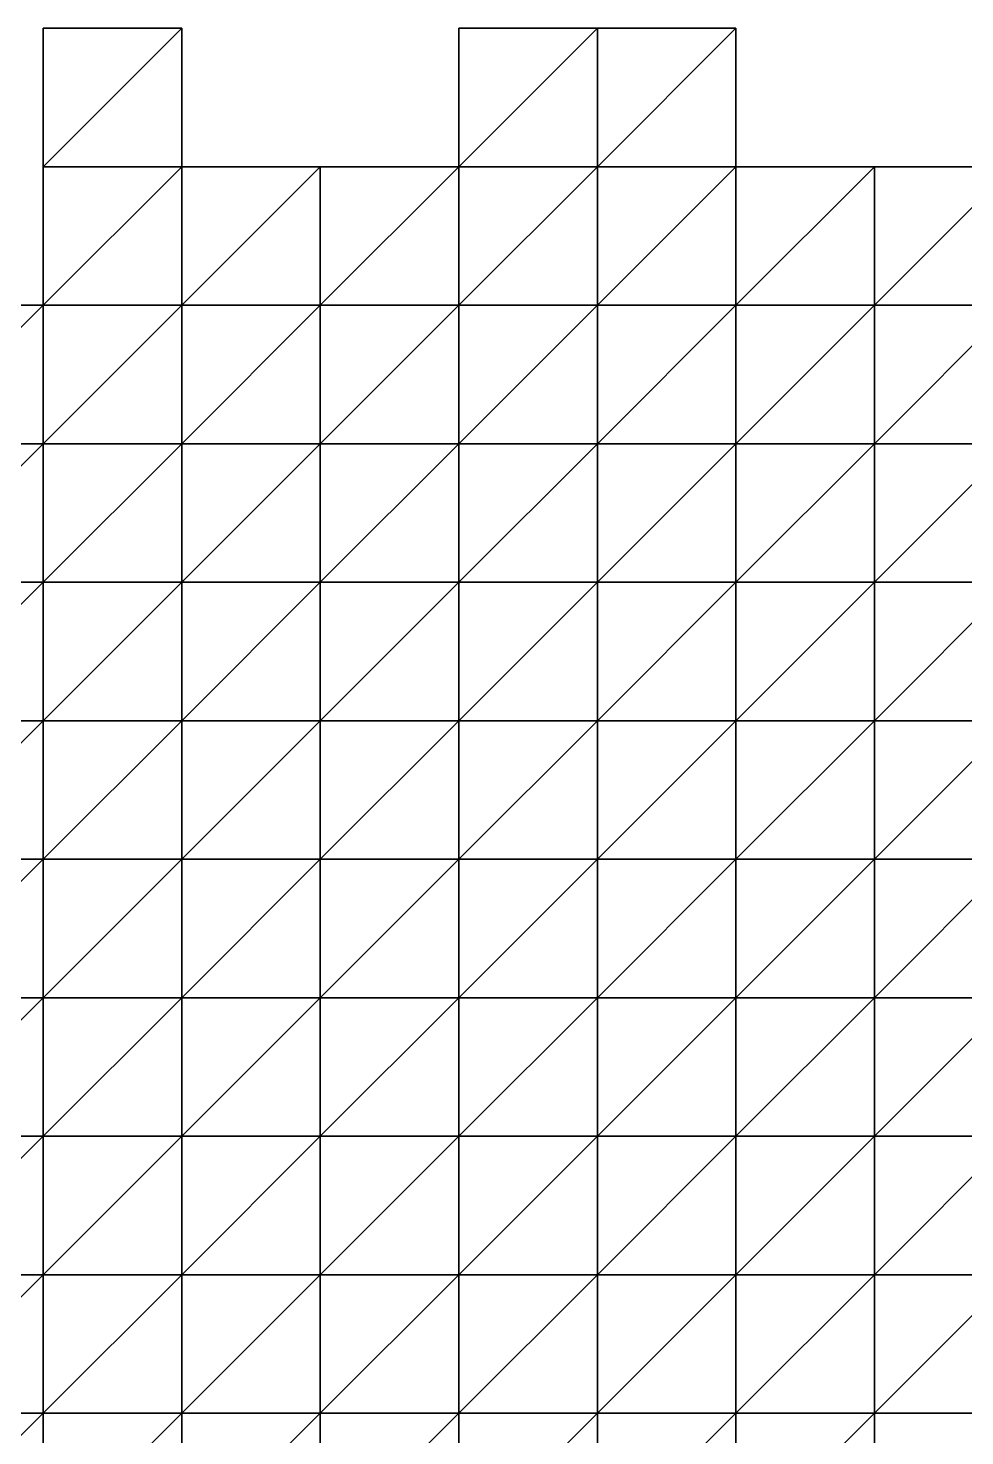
# Model space of a CAD drawing. Extents: x 292020 to 295740, y 4557680 to 4560040.
# Drawn here: x 294597.8 to 294733, y 4559776.7 to 4559980 of the extents above; entities that cross this region are included whole.
import ezdxf

# ---------------------------------------------------------------- set-up
doc = ezdxf.new("R2010")
doc.units = 0
doc.layers.add('RUN201_4_-_RUN201_NODOMAIN5_20X', color=7, linetype='CONTINUOUS')

msp = doc.modelspace()

# ---------------------------------------------------------------- linework, layer by layer
at = {"layer": 'RUN201_4_-_RUN201_NODOMAIN5_20X'}
for points in [[(294600, 4559980, 1880), (294600, 4559960, 1880), (294620, 4559980, 1880)], [(294620, 4559980, 1880), (294600, 4559960, 1880), (294620, 4559960, 1880)], [(294620, 4559980, 1900), (294600, 4559960, 1900), (294600, 4559980, 1900)], [(294620, 4559960, 1900), (294600, 4559960, 1900), (294620, 4559980, 1900)], [(294620, 4559980, 1880), (294600, 4559980, 1900), (294600, 4559980, 1880)], [(294620, 4559980, 1900), (294600, 4559980, 1900), (294620, 4559980, 1880)], [(294600, 4559980, 1880), (294600, 4559960, 1900), (294600, 4559960, 1880)], [(294600, 4559980, 1900), (294600, 4559960, 1900), (294600, 4559980, 1880)], [(294620, 4559960, 1880), (294620, 4559960, 1900), (294620, 4559980, 1880)], [(294620, 4559980, 1880), (294620, 4559960, 1900), (294620, 4559980, 1900)], [(294660, 4559980, 1860), (294660, 4559960, 1860), (294680, 4559980, 1860)], [(294680, 4559980, 1860), (294660, 4559960, 1860), (294680, 4559960, 1860)], [(294680, 4559980, 1880), (294660, 4559960, 1880), (294660, 4559980, 1880)], [(294680, 4559960, 1880), (294660, 4559960, 1880), (294680, 4559980, 1880)], [(294680, 4559980, 1860), (294660, 4559980, 1880), (294660, 4559980, 1860)], [(294680, 4559980, 1880), (294660, 4559980, 1880), (294680, 4559980, 1860)], [(294660, 4559980, 1860), (294660, 4559960, 1880), (294660, 4559960, 1860)], [(294660, 4559980, 1880), (294660, 4559960, 1880), (294660, 4559980, 1860)], [(294680, 4559980, 1860), (294680, 4559960, 1860), (294700, 4559980, 1860)], [(294700, 4559980, 1860), (294680, 4559960, 1860), (294700, 4559960, 1860)], [(294700, 4559980, 1880), (294680, 4559960, 1880), (294680, 4559980, 1880)], [(294700, 4559960, 1880), (294680, 4559960, 1880), (294700, 4559980, 1880)], [(294700, 4559980, 1860), (294680, 4559980, 1880), (294680, 4559980, 1860)], [(294700, 4559980, 1880), (294680, 4559980, 1880), (294700, 4559980, 1860)], [(294700, 4559960, 1860), (294700, 4559960, 1880), (294700, 4559980, 1860)], [(294700, 4559980, 1860), (294700, 4559960, 1880), (294700, 4559980, 1880)], [(294600, 4559960, 1860), (294600, 4559940, 1860), (294620, 4559960, 1860)], [(294620, 4559960, 1860), (294600, 4559940, 1860), (294620, 4559940, 1860)], [(294620, 4559960, 1880), (294600, 4559940, 1880), (294600, 4559960, 1880)], [(294620, 4559940, 1880), (294600, 4559940, 1880), (294620, 4559960, 1880)], [(294620, 4559960, 1860), (294600, 4559960, 1880), (294600, 4559960, 1860)], [(294620, 4559960, 1880), (294600, 4559960, 1880), (294620, 4559960, 1860)], [(294600, 4559960, 1860), (294600, 4559940, 1880), (294600, 4559940, 1860)], [(294600, 4559960, 1880), (294600, 4559940, 1880), (294600, 4559960, 1860)], [(294600, 4559960, 1880), (294600, 4559960, 1900), (294620, 4559960, 1880)], [(294620, 4559960, 1880), (294600, 4559960, 1900), (294620, 4559960, 1900)], [(294620, 4559960, 1860), (294620, 4559940, 1860), (294640, 4559960, 1860)], [(294640, 4559960, 1860), (294620, 4559940, 1860), (294640, 4559940, 1860)], [(294640, 4559960, 1880), (294620, 4559940, 1880), (294620, 4559960, 1880)], [(294640, 4559940, 1880), (294620, 4559940, 1880), (294640, 4559960, 1880)], [(294640, 4559960, 1860), (294620, 4559960, 1880), (294620, 4559960, 1860)], [(294640, 4559960, 1880), (294620, 4559960, 1880), (294640, 4559960, 1860)], [(294640, 4559960, 1860), (294640, 4559940, 1860), (294660, 4559960, 1860)], [(294660, 4559960, 1860), (294640, 4559940, 1860), (294660, 4559940, 1860)], [(294660, 4559960, 1880), (294640, 4559940, 1880), (294640, 4559960, 1880)], [(294660, 4559940, 1880), (294640, 4559940, 1880), (294660, 4559960, 1880)], [(294660, 4559960, 1860), (294640, 4559960, 1880), (294640, 4559960, 1860)], [(294660, 4559960, 1880), (294640, 4559960, 1880), (294660, 4559960, 1860)], [(294660, 4559960, 1840), (294660, 4559940, 1840), (294680, 4559960, 1840)], [(294680, 4559960, 1840), (294660, 4559940, 1840), (294680, 4559940, 1840)], [(294680, 4559960, 1840), (294660, 4559960, 1860), (294660, 4559960, 1840)], [(294680, 4559960, 1860), (294660, 4559960, 1860), (294680, 4559960, 1840)], [(294660, 4559960, 1840), (294660, 4559940, 1860), (294660, 4559940, 1840)], [(294660, 4559960, 1860), (294660, 4559940, 1860), (294660, 4559960, 1840)], [(294680, 4559960, 1880), (294660, 4559940, 1880), (294660, 4559960, 1880)], [(294680, 4559940, 1880), (294660, 4559940, 1880), (294680, 4559960, 1880)], [(294680, 4559960, 1840), (294680, 4559940, 1840), (294700, 4559960, 1840)], [(294700, 4559960, 1840), (294680, 4559940, 1840), (294700, 4559940, 1840)], [(294700, 4559960, 1840), (294680, 4559960, 1860), (294680, 4559960, 1840)], [(294700, 4559960, 1860), (294680, 4559960, 1860), (294700, 4559960, 1840)], [(294700, 4559960, 1880), (294680, 4559940, 1880), (294680, 4559960, 1880)], [(294700, 4559940, 1880), (294680, 4559940, 1880), (294700, 4559960, 1880)], [(294700, 4559940, 1840), (294700, 4559940, 1860), (294700, 4559960, 1840)], [(294700, 4559960, 1840), (294700, 4559940, 1860), (294700, 4559960, 1860)], [(294700, 4559960, 1860), (294700, 4559940, 1860), (294720, 4559960, 1860)], [(294720, 4559960, 1860), (294700, 4559940, 1860), (294720, 4559940, 1860)], [(294720, 4559960, 1880), (294700, 4559940, 1880), (294700, 4559960, 1880)], [(294720, 4559940, 1880), (294700, 4559940, 1880), (294720, 4559960, 1880)], [(294720, 4559960, 1860), (294700, 4559960, 1880), (294700, 4559960, 1860)], [(294720, 4559960, 1880), (294700, 4559960, 1880), (294720, 4559960, 1860)], [(294720, 4559960, 1860), (294720, 4559940, 1860), (294740, 4559960, 1860)], [(294740, 4559960, 1860), (294720, 4559940, 1860), (294740, 4559940, 1860)], [(294740, 4559960, 1880), (294720, 4559940, 1880), (294720, 4559960, 1880)], [(294740, 4559940, 1880), (294720, 4559940, 1880), (294740, 4559960, 1880)], [(294740, 4559960, 1860), (294720, 4559960, 1880), (294720, 4559960, 1860)], [(294740, 4559960, 1880), (294720, 4559960, 1880), (294740, 4559960, 1860)], [(294580, 4559940, 1860), (294580, 4559920, 1860), (294600, 4559940, 1860)], [(294600, 4559940, 1860), (294580, 4559920, 1860), (294600, 4559920, 1860)], [(294600, 4559940, 1880), (294580, 4559920, 1880), (294580, 4559940, 1880)], [(294600, 4559920, 1880), (294580, 4559920, 1880), (294600, 4559940, 1880)], [(294600, 4559940, 1860), (294580, 4559940, 1880), (294580, 4559940, 1860)], [(294600, 4559940, 1880), (294580, 4559940, 1880), (294600, 4559940, 1860)], [(294600, 4559940, 1840), (294600, 4559920, 1840), (294620, 4559940, 1840)], [(294620, 4559940, 1840), (294600, 4559920, 1840), (294620, 4559920, 1840)], [(294620, 4559940, 1840), (294600, 4559940, 1860), (294600, 4559940, 1840)], [(294620, 4559940, 1860), (294600, 4559940, 1860), (294620, 4559940, 1840)], [(294600, 4559940, 1840), (294600, 4559920, 1860), (294600, 4559920, 1840)], [(294600, 4559940, 1860), (294600, 4559920, 1860), (294600, 4559940, 1840)], [(294620, 4559940, 1880), (294600, 4559920, 1880), (294600, 4559940, 1880)], [(294620, 4559920, 1880), (294600, 4559920, 1880), (294620, 4559940, 1880)], [(294620, 4559940, 1840), (294620, 4559920, 1840), (294640, 4559940, 1840)], [(294640, 4559940, 1840), (294620, 4559920, 1840), (294640, 4559920, 1840)], [(294640, 4559940, 1840), (294620, 4559940, 1860), (294620, 4559940, 1840)], [(294640, 4559940, 1860), (294620, 4559940, 1860), (294640, 4559940, 1840)], [(294640, 4559940, 1880), (294620, 4559920, 1880), (294620, 4559940, 1880)], [(294640, 4559920, 1880), (294620, 4559920, 1880), (294640, 4559940, 1880)], [(294640, 4559940, 1840), (294640, 4559920, 1840), (294660, 4559940, 1840)], [(294660, 4559940, 1840), (294640, 4559920, 1840), (294660, 4559920, 1840)], [(294660, 4559940, 1840), (294640, 4559940, 1860), (294640, 4559940, 1840)], [(294660, 4559940, 1860), (294640, 4559940, 1860), (294660, 4559940, 1840)], [(294660, 4559940, 1880), (294640, 4559920, 1880), (294640, 4559940, 1880)], [(294660, 4559920, 1880), (294640, 4559920, 1880), (294660, 4559940, 1880)], [(294660, 4559940, 1820), (294660, 4559920, 1820), (294680, 4559940, 1820)], [(294680, 4559940, 1820), (294660, 4559920, 1820), (294680, 4559920, 1820)], [(294680, 4559940, 1820), (294660, 4559940, 1840), (294660, 4559940, 1820)], [(294680, 4559940, 1840), (294660, 4559940, 1840), (294680, 4559940, 1820)], [(294660, 4559940, 1820), (294660, 4559920, 1840), (294660, 4559920, 1820)], [(294660, 4559940, 1840), (294660, 4559920, 1840), (294660, 4559940, 1820)], [(294680, 4559940, 1880), (294660, 4559920, 1880), (294660, 4559940, 1880)], [(294680, 4559920, 1880), (294660, 4559920, 1880), (294680, 4559940, 1880)], [(294680, 4559940, 1820), (294680, 4559920, 1820), (294700, 4559940, 1820)], [(294700, 4559940, 1820), (294680, 4559920, 1820), (294700, 4559920, 1820)], [(294700, 4559940, 1820), (294680, 4559940, 1840), (294680, 4559940, 1820)], [(294700, 4559940, 1840), (294680, 4559940, 1840), (294700, 4559940, 1820)], [(294700, 4559940, 1880), (294680, 4559920, 1880), (294680, 4559940, 1880)], [(294700, 4559920, 1880), (294680, 4559920, 1880), (294700, 4559940, 1880)], [(294700, 4559920, 1820), (294700, 4559920, 1840), (294700, 4559940, 1820)], [(294700, 4559940, 1820), (294700, 4559920, 1840), (294700, 4559940, 1840)], [(294700, 4559940, 1840), (294700, 4559920, 1840), (294720, 4559940, 1840)], [(294720, 4559940, 1840), (294700, 4559920, 1840), (294720, 4559920, 1840)], [(294720, 4559940, 1840), (294700, 4559940, 1860), (294700, 4559940, 1840)], [(294720, 4559940, 1860), (294700, 4559940, 1860), (294720, 4559940, 1840)], [(294720, 4559940, 1880), (294700, 4559920, 1880), (294700, 4559940, 1880)], [(294720, 4559920, 1880), (294700, 4559920, 1880), (294720, 4559940, 1880)], [(294720, 4559940, 1840), (294720, 4559920, 1840), (294740, 4559940, 1840)], [(294740, 4559940, 1840), (294720, 4559920, 1840), (294740, 4559920, 1840)], [(294740, 4559940, 1840), (294720, 4559940, 1860), (294720, 4559940, 1840)], [(294740, 4559940, 1860), (294720, 4559940, 1860), (294740, 4559940, 1840)], [(294740, 4559940, 1880), (294720, 4559920, 1880), (294720, 4559940, 1880)], [(294740, 4559920, 1880), (294720, 4559920, 1880), (294740, 4559940, 1880)], [(294580, 4559920, 1840), (294580, 4559900, 1840), (294600, 4559920, 1840)], [(294600, 4559920, 1840), (294580, 4559900, 1840), (294600, 4559900, 1840)], [(294600, 4559920, 1840), (294580, 4559920, 1860), (294580, 4559920, 1840)], [(294600, 4559920, 1860), (294580, 4559920, 1860), (294600, 4559920, 1840)], [(294600, 4559920, 1880), (294580, 4559900, 1880), (294580, 4559920, 1880)], [(294600, 4559900, 1880), (294580, 4559900, 1880), (294600, 4559920, 1880)], [(294600, 4559920, 1820), (294600, 4559900, 1820), (294620, 4559920, 1820)], [(294620, 4559920, 1820), (294600, 4559900, 1820), (294620, 4559900, 1820)], [(294620, 4559920, 1820), (294600, 4559920, 1840), (294600, 4559920, 1820)], [(294620, 4559920, 1840), (294600, 4559920, 1840), (294620, 4559920, 1820)], [(294600, 4559920, 1820), (294600, 4559900, 1840), (294600, 4559900, 1820)], [(294600, 4559920, 1840), (294600, 4559900, 1840), (294600, 4559920, 1820)], [(294620, 4559920, 1880), (294600, 4559900, 1880), (294600, 4559920, 1880)], [(294620, 4559900, 1880), (294600, 4559900, 1880), (294620, 4559920, 1880)], [(294620, 4559920, 1820), (294620, 4559900, 1820), (294640, 4559920, 1820)], [(294640, 4559920, 1820), (294620, 4559900, 1820), (294640, 4559900, 1820)], [(294640, 4559920, 1820), (294620, 4559920, 1840), (294620, 4559920, 1820)], [(294640, 4559920, 1840), (294620, 4559920, 1840), (294640, 4559920, 1820)], [(294640, 4559920, 1880), (294620, 4559900, 1880), (294620, 4559920, 1880)], [(294640, 4559900, 1880), (294620, 4559900, 1880), (294640, 4559920, 1880)], [(294640, 4559920, 1820), (294640, 4559900, 1820), (294660, 4559920, 1820)], [(294660, 4559920, 1820), (294640, 4559900, 1820), (294660, 4559900, 1820)], [(294660, 4559920, 1820), (294640, 4559920, 1840), (294640, 4559920, 1820)], [(294660, 4559920, 1840), (294640, 4559920, 1840), (294660, 4559920, 1820)], [(294660, 4559920, 1880), (294640, 4559900, 1880), (294640, 4559920, 1880)], [(294660, 4559900, 1880), (294640, 4559900, 1880), (294660, 4559920, 1880)], [(294660, 4559920, 1800), (294660, 4559900, 1800), (294680, 4559920, 1800)], [(294680, 4559920, 1800), (294660, 4559900, 1800), (294680, 4559900, 1800)], [(294680, 4559920, 1800), (294660, 4559920, 1820), (294660, 4559920, 1800)], [(294680, 4559920, 1820), (294660, 4559920, 1820), (294680, 4559920, 1800)], [(294660, 4559920, 1800), (294660, 4559900, 1820), (294660, 4559900, 1800)], [(294660, 4559920, 1820), (294660, 4559900, 1820), (294660, 4559920, 1800)], [(294680, 4559920, 1880), (294660, 4559900, 1880), (294660, 4559920, 1880)], [(294680, 4559900, 1880), (294660, 4559900, 1880), (294680, 4559920, 1880)], [(294680, 4559920, 1800), (294680, 4559900, 1800), (294700, 4559920, 1800)], [(294700, 4559920, 1800), (294680, 4559900, 1800), (294700, 4559900, 1800)], [(294700, 4559920, 1800), (294680, 4559920, 1820), (294680, 4559920, 1800)], [(294700, 4559920, 1820), (294680, 4559920, 1820), (294700, 4559920, 1800)], [(294700, 4559920, 1880), (294680, 4559900, 1880), (294680, 4559920, 1880)], [(294700, 4559900, 1880), (294680, 4559900, 1880), (294700, 4559920, 1880)], [(294700, 4559900, 1800), (294700, 4559900, 1820), (294700, 4559920, 1800)], [(294700, 4559920, 1800), (294700, 4559900, 1820), (294700, 4559920, 1820)], [(294700, 4559920, 1820), (294700, 4559900, 1820), (294720, 4559920, 1820)], [(294720, 4559920, 1820), (294700, 4559900, 1820), (294720, 4559900, 1820)], [(294720, 4559920, 1820), (294700, 4559920, 1840), (294700, 4559920, 1820)], [(294720, 4559920, 1840), (294700, 4559920, 1840), (294720, 4559920, 1820)], [(294720, 4559920, 1880), (294700, 4559900, 1880), (294700, 4559920, 1880)], [(294720, 4559900, 1880), (294700, 4559900, 1880), (294720, 4559920, 1880)], [(294720, 4559920, 1820), (294720, 4559900, 1820), (294740, 4559920, 1820)], [(294740, 4559920, 1820), (294720, 4559900, 1820), (294740, 4559900, 1820)], [(294740, 4559920, 1820), (294720, 4559920, 1840), (294720, 4559920, 1820)], [(294740, 4559920, 1840), (294720, 4559920, 1840), (294740, 4559920, 1820)], [(294740, 4559920, 1880), (294720, 4559900, 1880), (294720, 4559920, 1880)], [(294740, 4559900, 1880), (294720, 4559900, 1880), (294740, 4559920, 1880)], [(294580, 4559900, 1820), (294580, 4559880, 1820), (294600, 4559900, 1820)], [(294600, 4559900, 1820), (294580, 4559880, 1820), (294600, 4559880, 1820)], [(294600, 4559900, 1820), (294580, 4559900, 1840), (294580, 4559900, 1820)], [(294600, 4559900, 1840), (294580, 4559900, 1840), (294600, 4559900, 1820)], [(294600, 4559900, 1880), (294580, 4559880, 1880), (294580, 4559900, 1880)], [(294600, 4559880, 1880), (294580, 4559880, 1880), (294600, 4559900, 1880)], [(294600, 4559900, 1820), (294600, 4559880, 1820), (294620, 4559900, 1820)], [(294620, 4559900, 1820), (294600, 4559880, 1820), (294620, 4559880, 1820)], [(294620, 4559900, 1880), (294600, 4559880, 1880), (294600, 4559900, 1880)], [(294620, 4559880, 1880), (294600, 4559880, 1880), (294620, 4559900, 1880)], [(294620, 4559900, 1800), (294620, 4559880, 1800), (294640, 4559900, 1800)], [(294640, 4559900, 1800), (294620, 4559880, 1800), (294640, 4559880, 1800)], [(294640, 4559900, 1800), (294620, 4559900, 1820), (294620, 4559900, 1800)], [(294640, 4559900, 1820), (294620, 4559900, 1820), (294640, 4559900, 1800)], [(294620, 4559900, 1800), (294620, 4559880, 1820), (294620, 4559880, 1800)], [(294620, 4559900, 1820), (294620, 4559880, 1820), (294620, 4559900, 1800)], [(294640, 4559900, 1860), (294620, 4559880, 1860), (294620, 4559900, 1860)], [(294640, 4559880, 1860), (294620, 4559880, 1860), (294640, 4559900, 1860)], [(294620, 4559880, 1860), (294620, 4559880, 1880), (294620, 4559900, 1860)], [(294620, 4559900, 1860), (294620, 4559880, 1880), (294620, 4559900, 1880)], [(294620, 4559900, 1860), (294620, 4559900, 1880), (294640, 4559900, 1860)], [(294640, 4559900, 1860), (294620, 4559900, 1880), (294640, 4559900, 1880)], [(294640, 4559900, 1800), (294640, 4559880, 1800), (294660, 4559900, 1800)], [(294660, 4559900, 1800), (294640, 4559880, 1800), (294660, 4559880, 1800)], [(294660, 4559900, 1800), (294640, 4559900, 1820), (294640, 4559900, 1800)], [(294660, 4559900, 1820), (294640, 4559900, 1820), (294660, 4559900, 1800)], [(294660, 4559900, 1860), (294640, 4559880, 1860), (294640, 4559900, 1860)], [(294660, 4559880, 1860), (294640, 4559880, 1860), (294660, 4559900, 1860)], [(294640, 4559900, 1860), (294640, 4559900, 1880), (294660, 4559900, 1860)], [(294660, 4559900, 1860), (294640, 4559900, 1880), (294660, 4559900, 1880)], [(294660, 4559900, 1780), (294660, 4559880, 1780), (294680, 4559900, 1780)], [(294680, 4559900, 1780), (294660, 4559880, 1780), (294680, 4559880, 1780)], [(294680, 4559900, 1780), (294660, 4559900, 1800), (294660, 4559900, 1780)], [(294680, 4559900, 1800), (294660, 4559900, 1800), (294680, 4559900, 1780)], [(294660, 4559900, 1780), (294660, 4559880, 1800), (294660, 4559880, 1780)], [(294660, 4559900, 1800), (294660, 4559880, 1800), (294660, 4559900, 1780)], [(294680, 4559900, 1860), (294660, 4559880, 1860), (294660, 4559900, 1860)], [(294680, 4559880, 1860), (294660, 4559880, 1860), (294680, 4559900, 1860)], [(294660, 4559900, 1860), (294660, 4559900, 1880), (294680, 4559900, 1860)], [(294680, 4559900, 1860), (294660, 4559900, 1880), (294680, 4559900, 1880)], [(294680, 4559900, 1780), (294680, 4559880, 1780), (294700, 4559900, 1780)], [(294700, 4559900, 1780), (294680, 4559880, 1780), (294700, 4559880, 1780)], [(294700, 4559900, 1780), (294680, 4559900, 1800), (294680, 4559900, 1780)], [(294700, 4559900, 1800), (294680, 4559900, 1800), (294700, 4559900, 1780)], [(294700, 4559900, 1860), (294680, 4559880, 1860), (294680, 4559900, 1860)], [(294700, 4559880, 1860), (294680, 4559880, 1860), (294700, 4559900, 1860)], [(294680, 4559900, 1860), (294680, 4559900, 1880), (294700, 4559900, 1860)], [(294700, 4559900, 1860), (294680, 4559900, 1880), (294700, 4559900, 1880)], [(294700, 4559880, 1780), (294700, 4559880, 1800), (294700, 4559900, 1780)], [(294700, 4559900, 1780), (294700, 4559880, 1800), (294700, 4559900, 1800)], [(294700, 4559900, 1800), (294700, 4559880, 1800), (294720, 4559900, 1800)], [(294720, 4559900, 1800), (294700, 4559880, 1800), (294720, 4559880, 1800)], [(294720, 4559900, 1800), (294700, 4559900, 1820), (294700, 4559900, 1800)], [(294720, 4559900, 1820), (294700, 4559900, 1820), (294720, 4559900, 1800)], [(294720, 4559900, 1860), (294700, 4559880, 1860), (294700, 4559900, 1860)], [(294720, 4559880, 1860), (294700, 4559880, 1860), (294720, 4559900, 1860)], [(294700, 4559900, 1860), (294700, 4559900, 1880), (294720, 4559900, 1860)], [(294720, 4559900, 1860), (294700, 4559900, 1880), (294720, 4559900, 1880)], [(294720, 4559900, 1800), (294720, 4559880, 1800), (294740, 4559900, 1800)], [(294740, 4559900, 1800), (294720, 4559880, 1800), (294740, 4559880, 1800)], [(294740, 4559900, 1800), (294720, 4559900, 1820), (294720, 4559900, 1800)], [(294740, 4559900, 1820), (294720, 4559900, 1820), (294740, 4559900, 1800)], [(294740, 4559900, 1860), (294720, 4559880, 1860), (294720, 4559900, 1860)], [(294740, 4559880, 1860), (294720, 4559880, 1860), (294740, 4559900, 1860)], [(294720, 4559900, 1860), (294720, 4559900, 1880), (294740, 4559900, 1860)], [(294740, 4559900, 1860), (294720, 4559900, 1880), (294740, 4559900, 1880)], [(294580, 4559880, 1800), (294580, 4559860, 1800), (294600, 4559880, 1800)], [(294600, 4559880, 1800), (294580, 4559860, 1800), (294600, 4559860, 1800)], [(294600, 4559880, 1800), (294580, 4559880, 1820), (294580, 4559880, 1800)], [(294600, 4559880, 1820), (294580, 4559880, 1820), (294600, 4559880, 1800)], [(294600, 4559880, 1880), (294580, 4559860, 1880), (294580, 4559880, 1880)], [(294600, 4559860, 1880), (294580, 4559860, 1880), (294600, 4559880, 1880)], [(294600, 4559880, 1800), (294600, 4559860, 1800), (294620, 4559880, 1800)], [(294620, 4559880, 1800), (294600, 4559860, 1800), (294620, 4559860, 1800)], [(294620, 4559880, 1800), (294600, 4559880, 1820), (294600, 4559880, 1800)], [(294620, 4559880, 1820), (294600, 4559880, 1820), (294620, 4559880, 1800)], [(294620, 4559880, 1860), (294600, 4559860, 1860), (294600, 4559880, 1860)], [(294620, 4559860, 1860), (294600, 4559860, 1860), (294620, 4559880, 1860)], [(294600, 4559860, 1860), (294600, 4559860, 1880), (294600, 4559880, 1860)], [(294600, 4559880, 1860), (294600, 4559860, 1880), (294600, 4559880, 1880)], [(294600, 4559880, 1860), (294600, 4559880, 1880), (294620, 4559880, 1860)], [(294620, 4559880, 1860), (294600, 4559880, 1880), (294620, 4559880, 1880)], [(294620, 4559880, 1780), (294620, 4559860, 1780), (294640, 4559880, 1780)], [(294640, 4559880, 1780), (294620, 4559860, 1780), (294640, 4559860, 1780)], [(294640, 4559880, 1780), (294620, 4559880, 1800), (294620, 4559880, 1780)], [(294640, 4559880, 1800), (294620, 4559880, 1800), (294640, 4559880, 1780)], [(294620, 4559880, 1780), (294620, 4559860, 1800), (294620, 4559860, 1780)], [(294620, 4559880, 1800), (294620, 4559860, 1800), (294620, 4559880, 1780)], [(294640, 4559880, 1860), (294620, 4559860, 1860), (294620, 4559880, 1860)], [(294640, 4559860, 1860), (294620, 4559860, 1860), (294640, 4559880, 1860)], [(294640, 4559880, 1780), (294640, 4559860, 1780), (294660, 4559880, 1780)], [(294660, 4559880, 1780), (294640, 4559860, 1780), (294660, 4559860, 1780)], [(294660, 4559880, 1780), (294640, 4559880, 1800), (294640, 4559880, 1780)], [(294660, 4559880, 1800), (294640, 4559880, 1800), (294660, 4559880, 1780)], [(294660, 4559880, 1860), (294640, 4559860, 1860), (294640, 4559880, 1860)], [(294660, 4559860, 1860), (294640, 4559860, 1860), (294660, 4559880, 1860)], [(294660, 4559880, 1760), (294660, 4559860, 1760), (294680, 4559880, 1760)], [(294680, 4559880, 1760), (294660, 4559860, 1760), (294680, 4559860, 1760)], [(294680, 4559880, 1760), (294660, 4559880, 1780), (294660, 4559880, 1760)], [(294680, 4559880, 1780), (294660, 4559880, 1780), (294680, 4559880, 1760)], [(294660, 4559880, 1760), (294660, 4559860, 1780), (294660, 4559860, 1760)], [(294660, 4559880, 1780), (294660, 4559860, 1780), (294660, 4559880, 1760)], [(294680, 4559880, 1860), (294660, 4559860, 1860), (294660, 4559880, 1860)], [(294680, 4559860, 1860), (294660, 4559860, 1860), (294680, 4559880, 1860)], [(294680, 4559880, 1760), (294680, 4559860, 1760), (294700, 4559880, 1760)], [(294700, 4559880, 1760), (294680, 4559860, 1760), (294700, 4559860, 1760)], [(294700, 4559880, 1760), (294680, 4559880, 1780), (294680, 4559880, 1760)], [(294700, 4559880, 1780), (294680, 4559880, 1780), (294700, 4559880, 1760)], [(294700, 4559880, 1860), (294680, 4559860, 1860), (294680, 4559880, 1860)], [(294700, 4559860, 1860), (294680, 4559860, 1860), (294700, 4559880, 1860)], [(294700, 4559860, 1760), (294700, 4559860, 1780), (294700, 4559880, 1760)], [(294700, 4559880, 1760), (294700, 4559860, 1780), (294700, 4559880, 1780)], [(294700, 4559880, 1780), (294700, 4559860, 1780), (294720, 4559880, 1780)], [(294720, 4559880, 1780), (294700, 4559860, 1780), (294720, 4559860, 1780)], [(294720, 4559880, 1780), (294700, 4559880, 1800), (294700, 4559880, 1780)], [(294720, 4559880, 1800), (294700, 4559880, 1800), (294720, 4559880, 1780)], [(294720, 4559880, 1860), (294700, 4559860, 1860), (294700, 4559880, 1860)], [(294720, 4559860, 1860), (294700, 4559860, 1860), (294720, 4559880, 1860)], [(294720, 4559880, 1780), (294720, 4559860, 1780), (294740, 4559880, 1780)], [(294740, 4559880, 1780), (294720, 4559860, 1780), (294740, 4559860, 1780)], [(294740, 4559880, 1780), (294720, 4559880, 1800), (294720, 4559880, 1780)], [(294740, 4559880, 1800), (294720, 4559880, 1800), (294740, 4559880, 1780)], [(294740, 4559880, 1860), (294720, 4559860, 1860), (294720, 4559880, 1860)], [(294740, 4559860, 1860), (294720, 4559860, 1860), (294740, 4559880, 1860)], [(294580, 4559860, 1800), (294580, 4559840, 1800), (294600, 4559860, 1800)], [(294600, 4559860, 1800), (294580, 4559840, 1800), (294600, 4559840, 1800)], [(294600, 4559860, 1880), (294580, 4559840, 1880), (294580, 4559860, 1880)], [(294600, 4559840, 1880), (294580, 4559840, 1880), (294600, 4559860, 1880)], [(294600, 4559860, 1780), (294600, 4559840, 1780), (294620, 4559860, 1780)], [(294620, 4559860, 1780), (294600, 4559840, 1780), (294620, 4559840, 1780)], [(294620, 4559860, 1780), (294600, 4559860, 1800), (294600, 4559860, 1780)], [(294620, 4559860, 1800), (294600, 4559860, 1800), (294620, 4559860, 1780)], [(294600, 4559860, 1780), (294600, 4559840, 1800), (294600, 4559840, 1780)], [(294600, 4559860, 1800), (294600, 4559840, 1800), (294600, 4559860, 1780)], [(294620, 4559860, 1880), (294600, 4559840, 1880), (294600, 4559860, 1880)], [(294620, 4559840, 1880), (294600, 4559840, 1880), (294620, 4559860, 1880)], [(294620, 4559860, 1860), (294600, 4559860, 1880), (294600, 4559860, 1860)], [(294620, 4559860, 1880), (294600, 4559860, 1880), (294620, 4559860, 1860)], [(294620, 4559860, 1760), (294620, 4559840, 1760), (294640, 4559860, 1760)], [(294640, 4559860, 1760), (294620, 4559840, 1760), (294640, 4559840, 1760)], [(294640, 4559860, 1760), (294620, 4559860, 1780), (294620, 4559860, 1760)], [(294640, 4559860, 1780), (294620, 4559860, 1780), (294640, 4559860, 1760)], [(294620, 4559860, 1760), (294620, 4559840, 1780), (294620, 4559840, 1760)], [(294620, 4559860, 1780), (294620, 4559840, 1780), (294620, 4559860, 1760)], [(294640, 4559860, 1860), (294620, 4559840, 1860), (294620, 4559860, 1860)], [(294640, 4559840, 1860), (294620, 4559840, 1860), (294640, 4559860, 1860)], [(294620, 4559840, 1860), (294620, 4559840, 1880), (294620, 4559860, 1860)], [(294620, 4559860, 1860), (294620, 4559840, 1880), (294620, 4559860, 1880)], [(294640, 4559860, 1760), (294640, 4559840, 1760), (294660, 4559860, 1760)], [(294660, 4559860, 1760), (294640, 4559840, 1760), (294660, 4559840, 1760)], [(294660, 4559860, 1760), (294640, 4559860, 1780), (294640, 4559860, 1760)], [(294660, 4559860, 1780), (294640, 4559860, 1780), (294660, 4559860, 1760)], [(294660, 4559860, 1860), (294640, 4559840, 1860), (294640, 4559860, 1860)], [(294660, 4559840, 1860), (294640, 4559840, 1860), (294660, 4559860, 1860)], [(294660, 4559860, 1740), (294660, 4559840, 1740), (294680, 4559860, 1740)], [(294680, 4559860, 1740), (294660, 4559840, 1740), (294680, 4559840, 1740)], [(294680, 4559860, 1740), (294660, 4559860, 1760), (294660, 4559860, 1740)], [(294680, 4559860, 1760), (294660, 4559860, 1760), (294680, 4559860, 1740)], [(294660, 4559860, 1740), (294660, 4559840, 1760), (294660, 4559840, 1740)], [(294660, 4559860, 1760), (294660, 4559840, 1760), (294660, 4559860, 1740)], [(294680, 4559860, 1860), (294660, 4559840, 1860), (294660, 4559860, 1860)], [(294680, 4559840, 1860), (294660, 4559840, 1860), (294680, 4559860, 1860)], [(294680, 4559860, 1740), (294680, 4559840, 1740), (294700, 4559860, 1740)], [(294700, 4559860, 1740), (294680, 4559840, 1740), (294700, 4559840, 1740)], [(294700, 4559860, 1740), (294680, 4559860, 1760), (294680, 4559860, 1740)], [(294700, 4559860, 1760), (294680, 4559860, 1760), (294700, 4559860, 1740)], [(294700, 4559860, 1860), (294680, 4559840, 1860), (294680, 4559860, 1860)], [(294700, 4559840, 1860), (294680, 4559840, 1860), (294700, 4559860, 1860)], [(294700, 4559840, 1740), (294700, 4559840, 1760), (294700, 4559860, 1740)], [(294700, 4559860, 1740), (294700, 4559840, 1760), (294700, 4559860, 1760)], [(294700, 4559860, 1760), (294700, 4559840, 1760), (294720, 4559860, 1760)], [(294720, 4559860, 1760), (294700, 4559840, 1760), (294720, 4559840, 1760)], [(294720, 4559860, 1760), (294700, 4559860, 1780), (294700, 4559860, 1760)], [(294720, 4559860, 1780), (294700, 4559860, 1780), (294720, 4559860, 1760)], [(294720, 4559860, 1860), (294700, 4559840, 1860), (294700, 4559860, 1860)], [(294720, 4559840, 1860), (294700, 4559840, 1860), (294720, 4559860, 1860)], [(294720, 4559860, 1760), (294720, 4559840, 1760), (294740, 4559860, 1760)], [(294740, 4559860, 1760), (294720, 4559840, 1760), (294740, 4559840, 1760)], [(294740, 4559860, 1760), (294720, 4559860, 1780), (294720, 4559860, 1760)], [(294740, 4559860, 1780), (294720, 4559860, 1780), (294740, 4559860, 1760)], [(294740, 4559860, 1860), (294720, 4559840, 1860), (294720, 4559860, 1860)], [(294740, 4559840, 1860), (294720, 4559840, 1860), (294740, 4559860, 1860)], [(294580, 4559840, 1780), (294580, 4559820, 1780), (294600, 4559840, 1780)], [(294600, 4559840, 1780), (294580, 4559820, 1780), (294600, 4559820, 1780)], [(294600, 4559840, 1780), (294580, 4559840, 1800), (294580, 4559840, 1780)], [(294600, 4559840, 1800), (294580, 4559840, 1800), (294600, 4559840, 1780)], [(294600, 4559840, 1880), (294580, 4559820, 1880), (294580, 4559840, 1880)], [(294600, 4559820, 1880), (294580, 4559820, 1880), (294600, 4559840, 1880)], [(294600, 4559840, 1760), (294600, 4559820, 1760), (294620, 4559840, 1760)], [(294620, 4559840, 1760), (294600, 4559820, 1760), (294620, 4559820, 1760)], [(294620, 4559840, 1760), (294600, 4559840, 1780), (294600, 4559840, 1760)], [(294620, 4559840, 1780), (294600, 4559840, 1780), (294620, 4559840, 1760)], [(294600, 4559840, 1760), (294600, 4559820, 1780), (294600, 4559820, 1760)], [(294600, 4559840, 1780), (294600, 4559820, 1780), (294600, 4559840, 1760)], [(294620, 4559840, 1880), (294600, 4559820, 1880), (294600, 4559840, 1880)], [(294620, 4559820, 1880), (294600, 4559820, 1880), (294620, 4559840, 1880)], [(294620, 4559840, 1740), (294620, 4559820, 1740), (294640, 4559840, 1740)], [(294640, 4559840, 1740), (294620, 4559820, 1740), (294640, 4559820, 1740)], [(294640, 4559840, 1740), (294620, 4559840, 1760), (294620, 4559840, 1740)], [(294640, 4559840, 1760), (294620, 4559840, 1760), (294640, 4559840, 1740)], [(294620, 4559840, 1740), (294620, 4559820, 1760), (294620, 4559820, 1740)], [(294620, 4559840, 1760), (294620, 4559820, 1760), (294620, 4559840, 1740)], [(294640, 4559840, 1880), (294620, 4559820, 1880), (294620, 4559840, 1880)], [(294640, 4559820, 1880), (294620, 4559820, 1880), (294640, 4559840, 1880)], [(294640, 4559840, 1860), (294620, 4559840, 1880), (294620, 4559840, 1860)], [(294640, 4559840, 1880), (294620, 4559840, 1880), (294640, 4559840, 1860)], [(294640, 4559840, 1740), (294640, 4559820, 1740), (294660, 4559840, 1740)], [(294660, 4559840, 1740), (294640, 4559820, 1740), (294660, 4559820, 1740)], [(294660, 4559840, 1740), (294640, 4559840, 1760), (294640, 4559840, 1740)], [(294660, 4559840, 1760), (294640, 4559840, 1760), (294660, 4559840, 1740)], [(294660, 4559840, 1880), (294640, 4559820, 1880), (294640, 4559840, 1880)], [(294660, 4559820, 1880), (294640, 4559820, 1880), (294660, 4559840, 1880)], [(294660, 4559840, 1860), (294640, 4559840, 1880), (294640, 4559840, 1860)], [(294660, 4559840, 1880), (294640, 4559840, 1880), (294660, 4559840, 1860)], [(294660, 4559840, 1720), (294660, 4559820, 1720), (294680, 4559840, 1720)], [(294680, 4559840, 1720), (294660, 4559820, 1720), (294680, 4559820, 1720)], [(294680, 4559840, 1720), (294660, 4559840, 1740), (294660, 4559840, 1720)], [(294680, 4559840, 1740), (294660, 4559840, 1740), (294680, 4559840, 1720)], [(294660, 4559840, 1720), (294660, 4559820, 1740), (294660, 4559820, 1720)], [(294660, 4559840, 1740), (294660, 4559820, 1740), (294660, 4559840, 1720)], [(294680, 4559840, 1860), (294660, 4559820, 1860), (294660, 4559840, 1860)], [(294680, 4559820, 1860), (294660, 4559820, 1860), (294680, 4559840, 1860)], [(294660, 4559820, 1860), (294660, 4559820, 1880), (294660, 4559840, 1860)], [(294660, 4559840, 1860), (294660, 4559820, 1880), (294660, 4559840, 1880)], [(294680, 4559840, 1720), (294680, 4559820, 1720), (294700, 4559840, 1720)], [(294700, 4559840, 1720), (294680, 4559820, 1720), (294700, 4559820, 1720)], [(294700, 4559840, 1720), (294680, 4559840, 1740), (294680, 4559840, 1720)], [(294700, 4559840, 1740), (294680, 4559840, 1740), (294700, 4559840, 1720)], [(294700, 4559840, 1860), (294680, 4559820, 1860), (294680, 4559840, 1860)], [(294700, 4559820, 1860), (294680, 4559820, 1860), (294700, 4559840, 1860)], [(294700, 4559820, 1720), (294700, 4559820, 1740), (294700, 4559840, 1720)], [(294700, 4559840, 1720), (294700, 4559820, 1740), (294700, 4559840, 1740)], [(294700, 4559840, 1740), (294700, 4559820, 1740), (294720, 4559840, 1740)], [(294720, 4559840, 1740), (294700, 4559820, 1740), (294720, 4559820, 1740)], [(294720, 4559840, 1740), (294700, 4559840, 1760), (294700, 4559840, 1740)], [(294720, 4559840, 1760), (294700, 4559840, 1760), (294720, 4559840, 1740)], [(294720, 4559840, 1860), (294700, 4559820, 1860), (294700, 4559840, 1860)], [(294720, 4559820, 1860), (294700, 4559820, 1860), (294720, 4559840, 1860)], [(294720, 4559840, 1740), (294720, 4559820, 1740), (294740, 4559840, 1740)], [(294740, 4559840, 1740), (294720, 4559820, 1740), (294740, 4559820, 1740)], [(294740, 4559840, 1740), (294720, 4559840, 1760), (294720, 4559840, 1740)], [(294740, 4559840, 1760), (294720, 4559840, 1760), (294740, 4559840, 1740)], [(294740, 4559840, 1860), (294720, 4559820, 1860), (294720, 4559840, 1860)], [(294740, 4559820, 1860), (294720, 4559820, 1860), (294740, 4559840, 1860)], [(294580, 4559820, 1760), (294580, 4559800, 1760), (294600, 4559820, 1760)], [(294600, 4559820, 1760), (294580, 4559800, 1760), (294600, 4559800, 1760)], [(294600, 4559820, 1760), (294580, 4559820, 1780), (294580, 4559820, 1760)], [(294600, 4559820, 1780), (294580, 4559820, 1780), (294600, 4559820, 1760)], [(294600, 4559820, 1880), (294580, 4559800, 1880), (294580, 4559820, 1880)], [(294600, 4559800, 1880), (294580, 4559800, 1880), (294600, 4559820, 1880)], [(294600, 4559820, 1740), (294600, 4559800, 1740), (294620, 4559820, 1740)], [(294620, 4559820, 1740), (294600, 4559800, 1740), (294620, 4559800, 1740)], [(294620, 4559820, 1740), (294600, 4559820, 1760), (294600, 4559820, 1740)], [(294620, 4559820, 1760), (294600, 4559820, 1760), (294620, 4559820, 1740)], [(294600, 4559820, 1740), (294600, 4559800, 1760), (294600, 4559800, 1740)], [(294600, 4559820, 1760), (294600, 4559800, 1760), (294600, 4559820, 1740)], [(294620, 4559820, 1880), (294600, 4559800, 1880), (294600, 4559820, 1880)], [(294620, 4559800, 1880), (294600, 4559800, 1880), (294620, 4559820, 1880)], [(294620, 4559820, 1740), (294620, 4559800, 1740), (294640, 4559820, 1740)], [(294640, 4559820, 1740), (294620, 4559800, 1740), (294640, 4559800, 1740)], [(294640, 4559820, 1880), (294620, 4559800, 1880), (294620, 4559820, 1880)], [(294640, 4559800, 1880), (294620, 4559800, 1880), (294640, 4559820, 1880)], [(294640, 4559820, 1720), (294640, 4559800, 1720), (294660, 4559820, 1720)], [(294660, 4559820, 1720), (294640, 4559800, 1720), (294660, 4559800, 1720)], [(294660, 4559820, 1720), (294640, 4559820, 1740), (294640, 4559820, 1720)], [(294660, 4559820, 1740), (294640, 4559820, 1740), (294660, 4559820, 1720)], [(294640, 4559820, 1720), (294640, 4559800, 1740), (294640, 4559800, 1720)], [(294640, 4559820, 1740), (294640, 4559800, 1740), (294640, 4559820, 1720)], [(294660, 4559820, 1880), (294640, 4559800, 1880), (294640, 4559820, 1880)], [(294660, 4559800, 1880), (294640, 4559800, 1880), (294660, 4559820, 1880)], [(294660, 4559820, 1720), (294660, 4559800, 1720), (294680, 4559820, 1720)], [(294680, 4559820, 1720), (294660, 4559800, 1720), (294680, 4559800, 1720)], [(294680, 4559820, 1880), (294660, 4559800, 1880), (294660, 4559820, 1880)], [(294680, 4559800, 1880), (294660, 4559800, 1880), (294680, 4559820, 1880)], [(294680, 4559820, 1860), (294660, 4559820, 1880), (294660, 4559820, 1860)], [(294680, 4559820, 1880), (294660, 4559820, 1880), (294680, 4559820, 1860)], [(294680, 4559820, 1720), (294680, 4559800, 1720), (294700, 4559820, 1720)], [(294700, 4559820, 1720), (294680, 4559800, 1720), (294700, 4559800, 1720)], [(294700, 4559820, 1860), (294680, 4559800, 1860), (294680, 4559820, 1860)], [(294700, 4559800, 1860), (294680, 4559800, 1860), (294700, 4559820, 1860)], [(294680, 4559800, 1860), (294680, 4559800, 1880), (294680, 4559820, 1860)], [(294680, 4559820, 1860), (294680, 4559800, 1880), (294680, 4559820, 1880)], [(294700, 4559820, 1720), (294700, 4559800, 1720), (294720, 4559820, 1720)], [(294720, 4559820, 1720), (294700, 4559800, 1720), (294720, 4559800, 1720)], [(294720, 4559820, 1720), (294700, 4559820, 1740), (294700, 4559820, 1720)], [(294720, 4559820, 1740), (294700, 4559820, 1740), (294720, 4559820, 1720)], [(294720, 4559820, 1860), (294700, 4559800, 1860), (294700, 4559820, 1860)], [(294720, 4559800, 1860), (294700, 4559800, 1860), (294720, 4559820, 1860)], [(294720, 4559820, 1720), (294720, 4559800, 1720), (294740, 4559820, 1720)], [(294740, 4559820, 1720), (294720, 4559800, 1720), (294740, 4559800, 1720)], [(294740, 4559820, 1720), (294720, 4559820, 1740), (294720, 4559820, 1720)], [(294740, 4559820, 1740), (294720, 4559820, 1740), (294740, 4559820, 1720)], [(294740, 4559820, 1860), (294720, 4559800, 1860), (294720, 4559820, 1860)], [(294740, 4559800, 1860), (294720, 4559800, 1860), (294740, 4559820, 1860)], [(294580, 4559800, 1740), (294580, 4559780, 1740), (294600, 4559800, 1740)], [(294600, 4559800, 1740), (294580, 4559780, 1740), (294600, 4559780, 1740)], [(294600, 4559800, 1740), (294580, 4559800, 1760), (294580, 4559800, 1740)], [(294600, 4559800, 1760), (294580, 4559800, 1760), (294600, 4559800, 1740)], [(294600, 4559800, 1880), (294580, 4559780, 1880), (294580, 4559800, 1880)], [(294600, 4559780, 1880), (294580, 4559780, 1880), (294600, 4559800, 1880)], [(294600, 4559800, 1720), (294600, 4559780, 1720), (294620, 4559800, 1720)], [(294620, 4559800, 1720), (294600, 4559780, 1720), (294620, 4559780, 1720)], [(294620, 4559800, 1720), (294600, 4559800, 1740), (294600, 4559800, 1720)], [(294620, 4559800, 1740), (294600, 4559800, 1740), (294620, 4559800, 1720)], [(294600, 4559800, 1720), (294600, 4559780, 1740), (294600, 4559780, 1720)], [(294600, 4559800, 1740), (294600, 4559780, 1740), (294600, 4559800, 1720)], [(294620, 4559800, 1880), (294600, 4559780, 1880), (294600, 4559800, 1880)], [(294620, 4559780, 1880), (294600, 4559780, 1880), (294620, 4559800, 1880)], [(294620, 4559800, 1720), (294620, 4559780, 1720), (294640, 4559800, 1720)], [(294640, 4559800, 1720), (294620, 4559780, 1720), (294640, 4559780, 1720)], [(294640, 4559800, 1720), (294620, 4559800, 1740), (294620, 4559800, 1720)], [(294640, 4559800, 1740), (294620, 4559800, 1740), (294640, 4559800, 1720)], [(294640, 4559800, 1880), (294620, 4559780, 1880), (294620, 4559800, 1880)], [(294640, 4559780, 1880), (294620, 4559780, 1880), (294640, 4559800, 1880)], [(294640, 4559800, 1720), (294640, 4559780, 1720), (294660, 4559800, 1720)], [(294660, 4559800, 1720), (294640, 4559780, 1720), (294660, 4559780, 1720)], [(294660, 4559800, 1880), (294640, 4559780, 1880), (294640, 4559800, 1880)], [(294660, 4559780, 1880), (294640, 4559780, 1880), (294660, 4559800, 1880)], [(294660, 4559800, 1720), (294660, 4559780, 1720), (294680, 4559800, 1720)], [(294680, 4559800, 1720), (294660, 4559780, 1720), (294680, 4559780, 1720)], [(294680, 4559800, 1880), (294660, 4559780, 1880), (294660, 4559800, 1880)], [(294680, 4559780, 1880), (294660, 4559780, 1880), (294680, 4559800, 1880)], [(294680, 4559800, 1720), (294680, 4559780, 1720), (294700, 4559800, 1720)], [(294700, 4559800, 1720), (294680, 4559780, 1720), (294700, 4559780, 1720)], [(294700, 4559800, 1880), (294680, 4559780, 1880), (294680, 4559800, 1880)], [(294700, 4559780, 1880), (294680, 4559780, 1880), (294700, 4559800, 1880)], [(294700, 4559800, 1860), (294680, 4559800, 1880), (294680, 4559800, 1860)], [(294700, 4559800, 1880), (294680, 4559800, 1880), (294700, 4559800, 1860)], [(294700, 4559800, 1720), (294700, 4559780, 1720), (294720, 4559800, 1720)], [(294720, 4559800, 1720), (294700, 4559780, 1720), (294720, 4559780, 1720)], [(294720, 4559800, 1860), (294700, 4559780, 1860), (294700, 4559800, 1860)], [(294720, 4559780, 1860), (294700, 4559780, 1860), (294720, 4559800, 1860)], [(294700, 4559780, 1860), (294700, 4559780, 1880), (294700, 4559800, 1860)], [(294700, 4559800, 1860), (294700, 4559780, 1880), (294700, 4559800, 1880)], [(294720, 4559800, 1720), (294720, 4559780, 1720), (294740, 4559800, 1720)], [(294740, 4559800, 1720), (294720, 4559780, 1720), (294740, 4559780, 1720)], [(294740, 4559800, 1860), (294720, 4559780, 1860), (294720, 4559800, 1860)], [(294740, 4559780, 1860), (294720, 4559780, 1860), (294740, 4559800, 1860)], [(294580, 4559780, 1720), (294580, 4559760, 1720), (294600, 4559780, 1720)], [(294600, 4559780, 1720), (294580, 4559760, 1720), (294600, 4559760, 1720)], [(294600, 4559780, 1720), (294580, 4559780, 1740), (294580, 4559780, 1720)], [(294600, 4559780, 1740), (294580, 4559780, 1740), (294600, 4559780, 1720)], [(294600, 4559780, 1880), (294580, 4559760, 1880), (294580, 4559780, 1880)], [(294600, 4559760, 1880), (294580, 4559760, 1880), (294600, 4559780, 1880)], [(294600, 4559780, 1720), (294600, 4559760, 1720), (294620, 4559780, 1720)], [(294620, 4559780, 1720), (294600, 4559760, 1720), (294620, 4559760, 1720)], [(294620, 4559780, 1880), (294600, 4559760, 1880), (294600, 4559780, 1880)], [(294620, 4559760, 1880), (294600, 4559760, 1880), (294620, 4559780, 1880)], [(294620, 4559780, 1720), (294620, 4559760, 1720), (294640, 4559780, 1720)], [(294640, 4559780, 1720), (294620, 4559760, 1720), (294640, 4559760, 1720)], [(294640, 4559780, 1880), (294620, 4559760, 1880), (294620, 4559780, 1880)], [(294640, 4559760, 1880), (294620, 4559760, 1880), (294640, 4559780, 1880)], [(294640, 4559780, 1720), (294640, 4559760, 1720), (294660, 4559780, 1720)], [(294660, 4559780, 1720), (294640, 4559760, 1720), (294660, 4559760, 1720)], [(294660, 4559780, 1880), (294640, 4559760, 1880), (294640, 4559780, 1880)], [(294660, 4559760, 1880), (294640, 4559760, 1880), (294660, 4559780, 1880)], [(294660, 4559780, 1720), (294660, 4559760, 1720), (294680, 4559780, 1720)], [(294680, 4559780, 1720), (294660, 4559760, 1720), (294680, 4559760, 1720)], [(294680, 4559780, 1880), (294660, 4559760, 1880), (294660, 4559780, 1880)], [(294680, 4559760, 1880), (294660, 4559760, 1880), (294680, 4559780, 1880)], [(294680, 4559780, 1720), (294680, 4559760, 1720), (294700, 4559780, 1720)], [(294700, 4559780, 1720), (294680, 4559760, 1720), (294700, 4559760, 1720)], [(294700, 4559780, 1880), (294680, 4559760, 1880), (294680, 4559780, 1880)], [(294700, 4559760, 1880), (294680, 4559760, 1880), (294700, 4559780, 1880)], [(294700, 4559780, 1720), (294700, 4559760, 1720), (294720, 4559780, 1720)], [(294720, 4559780, 1720), (294700, 4559760, 1720), (294720, 4559760, 1720)], [(294720, 4559780, 1880), (294700, 4559760, 1880), (294700, 4559780, 1880)], [(294720, 4559760, 1880), (294700, 4559760, 1880), (294720, 4559780, 1880)], [(294720, 4559780, 1860), (294700, 4559780, 1880), (294700, 4559780, 1860)], [(294720, 4559780, 1880), (294700, 4559780, 1880), (294720, 4559780, 1860)], [(294720, 4559780, 1720), (294720, 4559760, 1720), (294740, 4559780, 1720)], [(294740, 4559780, 1720), (294720, 4559760, 1720), (294740, 4559760, 1720)], [(294740, 4559780, 1880), (294720, 4559760, 1880), (294720, 4559780, 1880)], [(294740, 4559760, 1880), (294720, 4559760, 1880), (294740, 4559780, 1880)], [(294740, 4559780, 1860), (294720, 4559780, 1880), (294720, 4559780, 1860)], [(294740, 4559780, 1880), (294720, 4559780, 1880), (294740, 4559780, 1860)]]:
    msp.add_3dface(points, dxfattribs=at)

doc.saveas('drawing.dxf')
